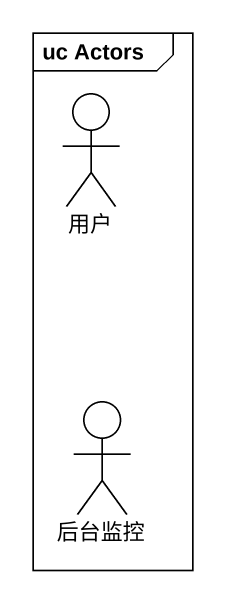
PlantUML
@startuml
mainframe uc Actors
actor 用户
actor 后台监控
@enduml
